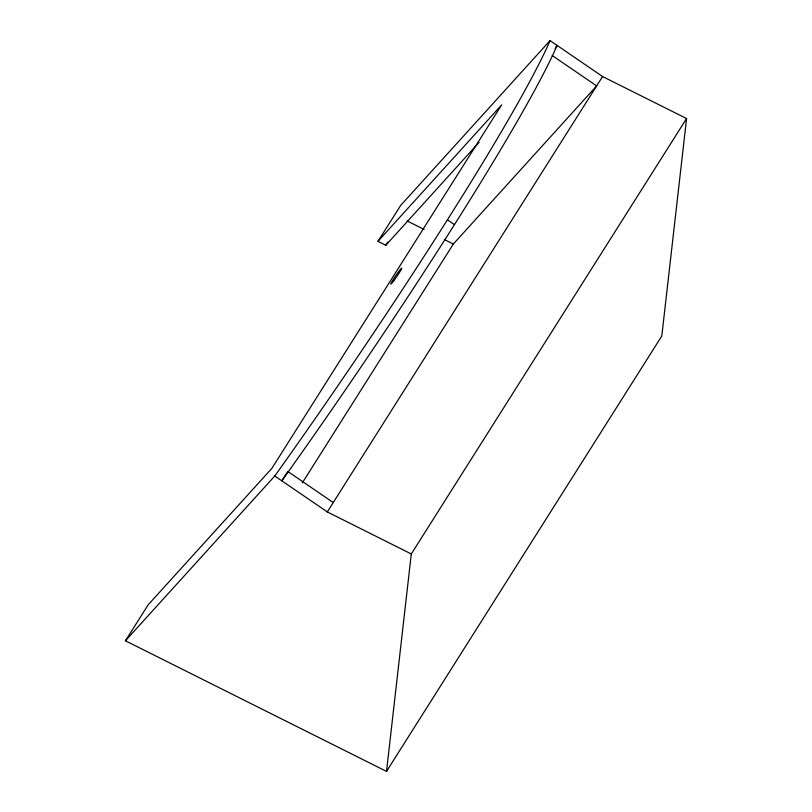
<?xml version="1.0" encoding="UTF-8"?>
<svg xmlns="http://www.w3.org/2000/svg" width="812" height="812" viewBox="0 0 812 812"><rect width="100%" height="100%" fill="white"/><g stroke="black" fill="none" stroke-linecap="round" stroke-linejoin="round"><path stroke-width="1.22" d="M377.956 241.347L501.694 104.839L271.908 468.301L148.17 604.808L125.424 640.78L386.522 771.4L411.298 553.957L686.576 118.542L602.585 76.531L550.059 40.6L400.702 205.375L377.956 241.347L385.801 245.275L479.06 142.384M686.576 118.542L661.8 335.995L386.522 771.4M385.801 245.275L387.821 242.077M287.103 472.482L281.825 480.826A427.112 30.095 -55.6 0 0 557.103 45.411L555.124 48.547M302.318 482.886L453.319 244.047L596.658 85.91L552.201 55.51M125.424 640.78L274.781 476.005L327.317 511.936L602.585 76.531M407.127 220.935L424.026 229.39M444.306 239.54L453.319 244.047M327.317 511.936L411.298 553.957M447.361 219.768L454.395 224.579M287.763 471.437L333.245 502.557M550.059 40.6A427.112 30.095 -55.6 0 1 274.781 476.005M393.83 280.719A9.632 0.68 -55.6 0 0 401.767 268.153A9.632 0.68 -55.6 0 0 393.323 279.369A9.632 0.68 -55.6 0 0 393.83 280.719"/></g></svg>
